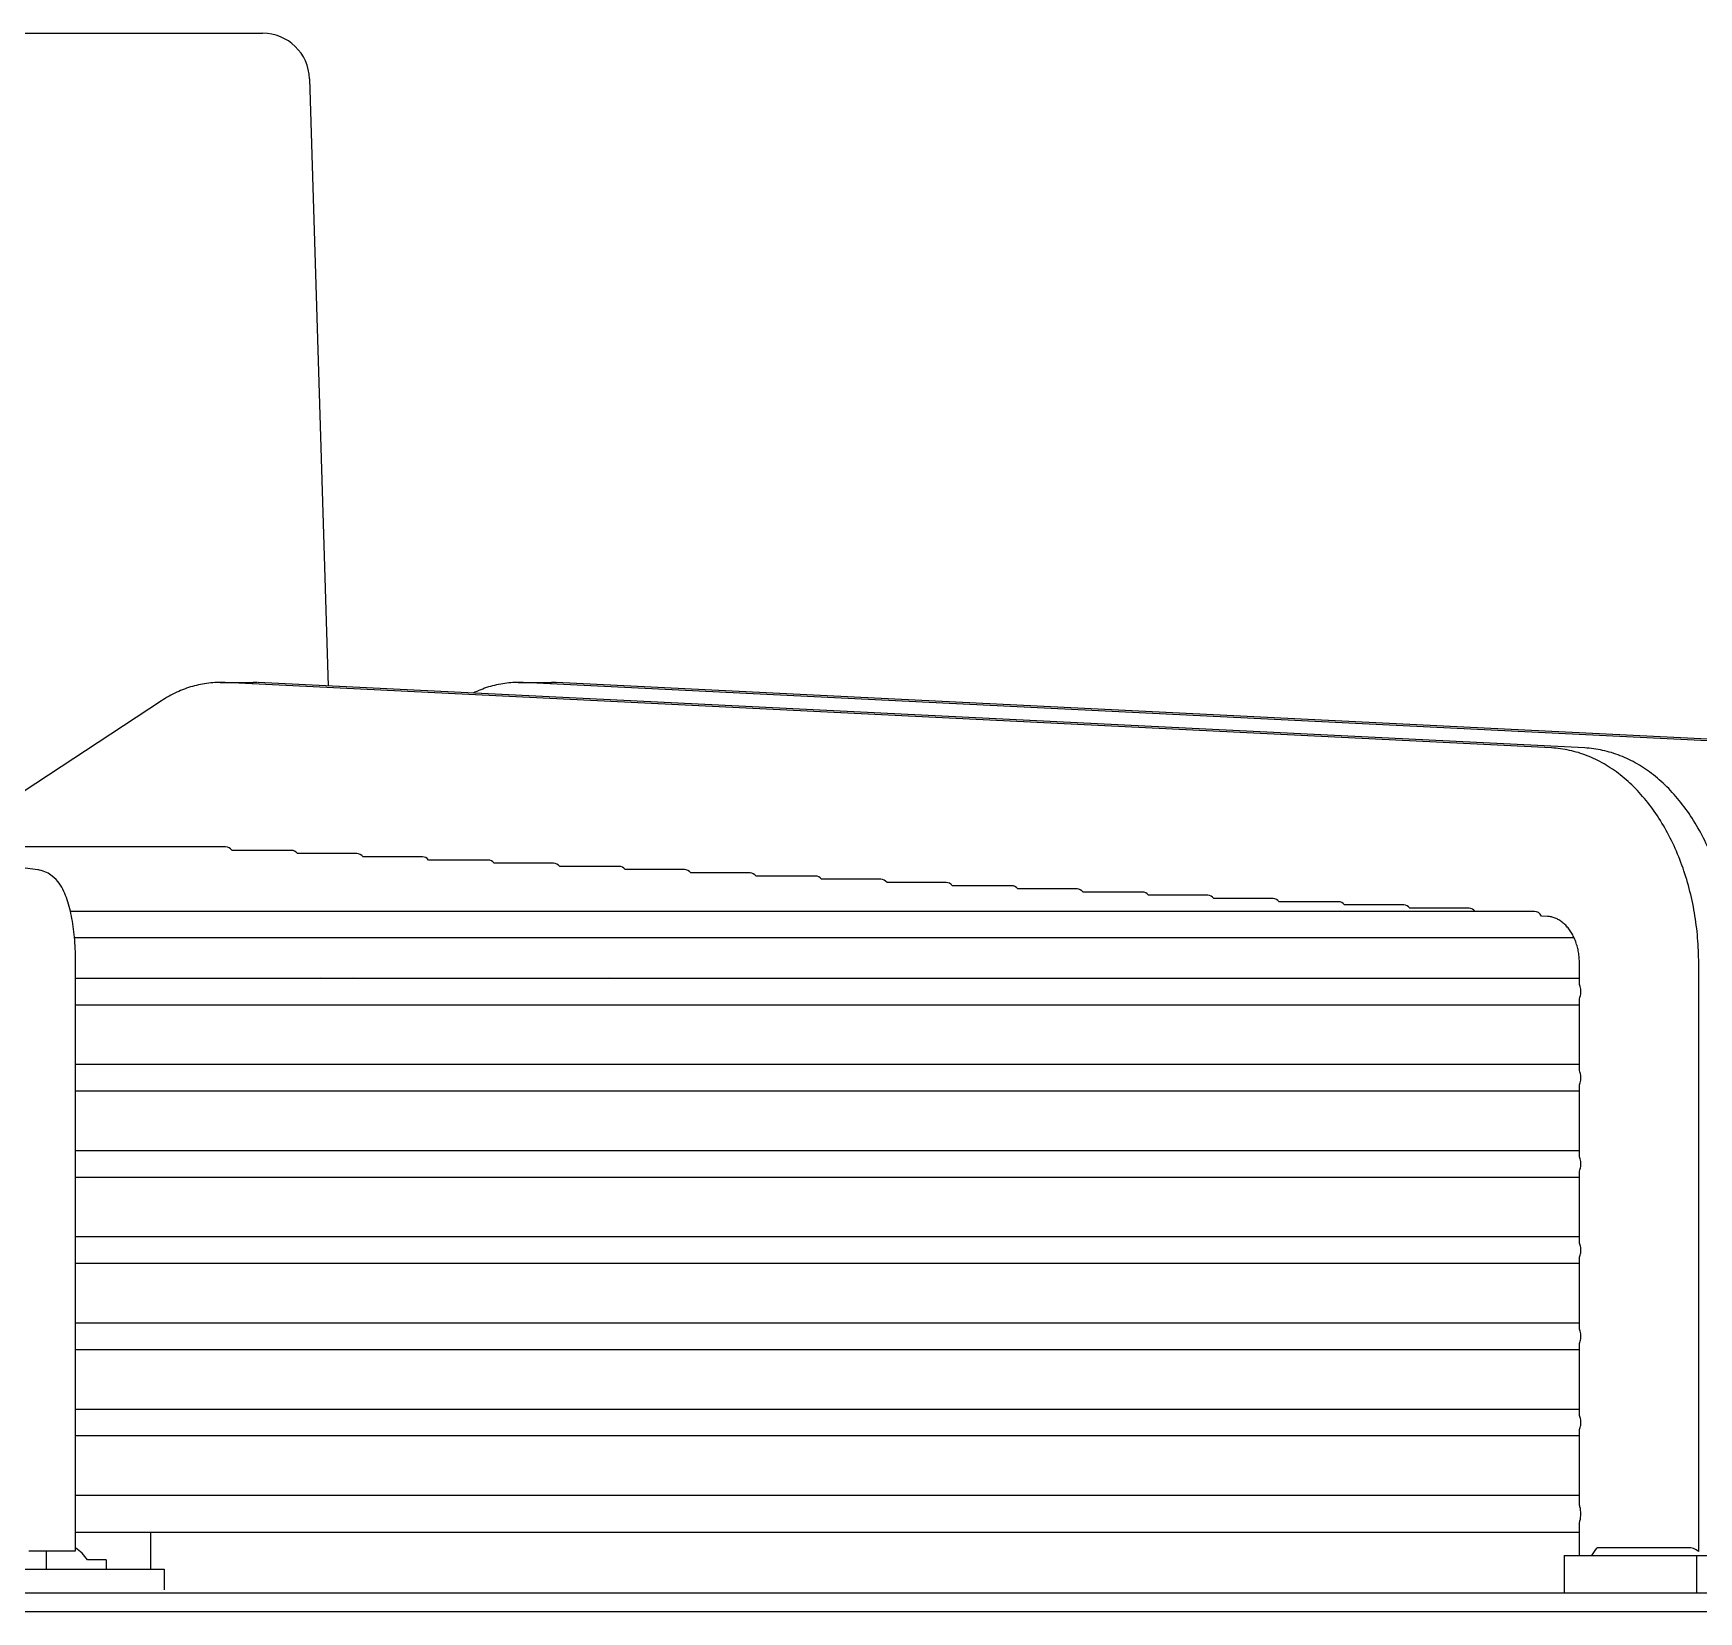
# Model space of a CAD drawing. Header units: millimetres. Extents: x 16200 to 32328, y 18593 to 29476.
# Drawn here: x 16947 to 16953.99, y 18984.06 to 18990.69 of the extents above; entities that cross this region are included whole.
import ezdxf

# ---------------------------------------------------------------- set-up
doc = ezdxf.new("R2010")
doc.units = ezdxf.units.MM
doc.header["$LTSCALE"] = 5
doc.layers.add('UNIT', color=6, linetype='Continuous')

msp = doc.modelspace()

# ---------------------------------------------------------------- linework, layer by layer
at = {"layer": 'UNIT'}
for p, q in [((16937.8804, 18990.6942), (16947.9598, 18990.6942)), ((16948.1565, 18990.5034), (16948.2344, 18987.9508)), ((16947.7813, 18987.9657), (16947.9205, 18987.9657)), ((16953.3764, 18987.6907), (16947.8016, 18987.9653)), ((16953.5156, 18987.6907), (16947.9408, 18987.9653)), ((16949.034, 18987.9657), (16949.1732, 18987.9657)), ((16954.6292, 18987.6907), (16949.0543, 18987.9653)), ((16954.7684, 18987.6907), (16949.1935, 18987.9653)), ((16947.5351, 18987.8889), (16946.5982, 18987.2749)), ((16947.0149, 18987.1783), (16944.9794, 18987.4529)), ((16947.8043, 18987.2749), (16946.2987, 18987.2749)), ((16948.0803, 18987.2601), (16947.8311, 18987.2601)), ((16948.3561, 18987.2466), (16948.106, 18987.2466)), ((16948.6317, 18987.2331), (16948.3818, 18987.2331)), ((16948.9072, 18987.2196), (16948.6574, 18987.2196)), ((16949.1825, 18987.2061), (16948.9329, 18987.2061)), ((16949.4578, 18987.1926), (16949.2082, 18987.1926)), ((16949.7329, 18987.1792), (16949.4834, 18987.1792)), ((16950.008, 18987.1657), (16949.7586, 18987.1657)), ((16950.283, 18987.1522), (16950.0337, 18987.1522)), ((16950.5579, 18987.1387), (16950.3086, 18987.1387)), ((16950.8328, 18987.1252), (16950.5835, 18987.1252)), ((16951.1076, 18987.1117), (16950.8584, 18987.1117)), ((16951.3823, 18987.0982), (16951.1332, 18987.0982)), ((16951.657, 18987.0847), (16951.4079, 18987.0847)), ((16951.9317, 18987.0712), (16951.6826, 18987.0712)), ((16952.2063, 18987.0577), (16951.9573, 18987.0577)), ((16952.4809, 18987.0442), (16952.2319, 18987.0442)), ((16952.7554, 18987.0307), (16952.5065, 18987.0307)), ((16953.0299, 18987.0172), (16952.781, 18987.0172)), ((16953.3044, 18987.0037), (16947.1521, 18987.0037)), ((16953.359, 18986.9824), (16953.3346, 18986.9836)), ((16947.1691, 18986.8935), (16953.4707, 18986.8935)), ((16947.1739, 18984.3163), (16947.1739, 18986.7856)), ((16953.4935, 18986.6965), (16953.4935, 18986.7856)), ((16953.9946, 18984.3128), (16953.9946, 18986.7856)), ((16953.4935, 18986.7218), (16947.1739, 18986.7218)), ((16947.4512, 18986.7232), (16947.4512, 18986.7218)), ((16948.2008, 18986.7232), (16948.1987, 18986.7218)), ((16948.34, 18986.7232), (16948.3379, 18986.7218)), ((16949.4194, 18986.7232), (16949.4165, 18986.7218)), ((16947.1739, 18986.6115), (16953.4935, 18986.6115)), ((16953.4935, 18986.3343), (16953.4935, 18986.6368)), ((16953.4935, 18986.3596), (16947.1739, 18986.3596)), ((16947.1739, 18986.2493), (16953.4935, 18986.2493)), ((16953.4935, 18985.9721), (16953.4935, 18986.2746)), ((16953.4935, 18985.9974), (16947.1739, 18985.9974)), ((16953.4935, 18985.6099), (16953.4935, 18985.9124)), ((16947.1739, 18985.8871), (16953.4935, 18985.8871)), ((16953.4935, 18985.6352), (16947.1739, 18985.6352)), ((16953.4935, 18985.2476), (16953.4935, 18985.5502)), ((16947.1739, 18985.5249), (16953.4935, 18985.5249)), ((16953.4935, 18985.2729), (16947.1739, 18985.2729)), ((16947.1739, 18985.1627), (16953.4935, 18985.1627)), ((16953.4935, 18984.8854), (16953.4935, 18985.188)), ((16953.4935, 18984.9107), (16947.1739, 18984.9107)), ((16947.1739, 18984.8005), (16953.4935, 18984.8005)), ((16953.4935, 18984.5074), (16953.4935, 18984.8258)), ((16953.4935, 18984.5485), (16947.1739, 18984.5485)), ((16953.4935, 18984.2966), (16953.4935, 18984.4362)), ((16947.1739, 18984.395), (16953.4935, 18984.395)), ((16947.4904, 18984.2395), (16947.4904, 18984.395)), ((16946.977, 18984.3163), (16947.1739, 18984.3163)), ((16947.0511, 18984.2395), (16947.0511, 18984.3163)), ((16953.4293, 18984.2966), (16955.6564, 18984.2966)), ((16953.4293, 18984.2966), (16953.4293, 18984.1391)), ((16953.9528, 18984.3294), (16953.5685, 18984.3294)), ((16953.986, 18984.2966), (16953.986, 18984.1391)), ((16938.2941, 18984.2395), (16947.5461, 18984.2395)), ((16947.3024, 18984.2789), (16947.2237, 18984.2789)), ((16947.3024, 18984.2789), (16947.3024, 18984.2395)), ((16947.5461, 18984.2395), (16947.5461, 18984.1529)), ((16926.05, 18984.1391), (16959.7902, 18984.1391)), ((16959.7902, 18984.0604), (16926.05, 18984.0604))]:
    msp.add_line(p, q, dxfattribs=at)
for centre, radius, start, end in [((16947.9598, 18990.4974), 0.1969, 1.74849, 90), ((16948.3067, 18986.73), 0.0787, 353.99009, 355.0051), ((16949.0941, 18986.73), 0.0787, 184.9949, 186.00991), ((16947.0367, 18984.1437), 0.2307, 35.84734, 53.50274)]:
    msp.add_arc(centre, radius, start, end, dxfattribs=at)
for centre, major_axis, ratio, start_param, end_param in [((16947.8043, 18987.2198), (0, -0.0551), 0.71258, 2.392275, 3.141678), ((16948.0803, 18987.205), (0, -0.0551), 0.712077, 2.426765, 3.141668), ((16948.3561, 18987.1915), (0, -0.0551), 0.711642, 2.426755, 3.141658), ((16948.6317, 18987.178), (0, -0.0551), 0.711261, 2.426745, 3.14165), ((16948.9072, 18987.1645), (0, -0.0551), 0.710927, 2.426738, 3.141643), ((16949.1825, 18987.151), (0, -0.0551), 0.710631, 2.426732, 3.141637), ((16949.4578, 18987.1375), (0, -0.0551), 0.710369, 2.426726, 3.141632), ((16949.7329, 18987.124), (0, -0.0551), 0.710135, 2.426721, 3.141628), ((16950.008, 18987.1105), (0, -0.0551), 0.709925, 2.426717, 3.141624), ((16950.283, 18987.097), (0, -0.0551), 0.709737, 2.426714, 3.141621), ((16950.5579, 18987.0835), (0, -0.0551), 0.709566, 2.426711, 3.141618), ((16950.8328, 18987.07), (0, -0.0551), 0.709412, 2.426708, 3.141616), ((16951.1076, 18987.0566), (0, -0.0551), 0.709272, 2.426706, 3.141614), ((16951.3823, 18987.0431), (0, -0.0551), 0.709144, 2.426704, 3.141612), ((16951.657, 18987.0296), (0, -0.0551), 0.709027, 2.426702, 3.14161), ((16951.9317, 18987.0161), (0, -0.0551), 0.708921, 2.426701, 3.141609), ((16952.2063, 18987.0026), (0, -0.0551), 0.708822, 2.426699, 3.141608), ((16952.4809, 18986.9891), (0, -0.0551), 0.708732, 2.426698, 3.141606), ((16952.7554, 18986.9756), (0, -0.0551), 0.708648, 2.426697, 3.141605), ((16953.0299, 18986.9621), (0, -0.0551), 0.708571, 2.426696, 3.141604), ((16953.3044, 18986.9486), (0, -0.0551), 0.708499, 2.259884, 3.141603), ((16949.3258, 18986.7872), (-0.0428, 0.0886), 0.23457, 2.259587, 2.282231), ((16952.5724, 18985.7052), (0, -1.969), 0.707107, 0.773616, 0.797181)]:
    msp.add_ellipse(centre, major_axis=major_axis, ratio=ratio, start_param=start_param, end_param=end_param, dxfattribs=at)
for points, knots in [([(16947.8016, 18987.9652), (16947.7787, 18987.9663), (16947.7557, 18987.9656), (16947.7329, 18987.9629), (16947.71, 18987.9602), (16947.6874, 18987.9557), (16947.665, 18987.9493), (16947.6426, 18987.9428), (16947.6205, 18987.9346), (16947.5987, 18987.9245), (16947.5771, 18987.9144), (16947.5557, 18987.9025), (16947.5351, 18987.889)], [0, 0, 0, 0, 0.250376, 0.250376, 0.250376, 0.500564, 0.500564, 0.500564, 0.750752, 0.750752, 0.750752, 1, 1, 1, 1]), ([(16949.0543, 18987.9652), (16949.0315, 18987.9663), (16949.0085, 18987.9656), (16948.9856, 18987.9629), (16948.9628, 18987.9602), (16948.9401, 18987.9557), (16948.9178, 18987.9493), (16948.8954, 18987.9428), (16948.8732, 18987.9346), (16948.8515, 18987.9245), (16948.8489, 18987.9233), (16948.8463, 18987.9221), (16948.8438, 18987.9208)], [0, 0, 0, 0, 0.2503763, 0.2503763, 0.2503763, 0.5005641, 0.5005641, 0.5005641, 0.7507518, 0.7507518, 0.7507518, 0.7802911, 0.7802911, 0.7802911, 0.7802911]), ([(16953.9946, 18986.7856), (16953.9946, 18986.8212), (16953.9931, 18986.8571), (16953.9901, 18986.8925), (16953.9871, 18986.9279), (16953.9827, 18986.9629), (16953.9768, 18986.9976), (16953.9709, 18987.0322), (16953.9635, 18987.0666), (16953.9547, 18987.1001), (16953.946, 18987.1335), (16953.9359, 18987.166), (16953.9244, 18987.1978), (16953.9129, 18987.2295), (16953.9, 18987.2605), (16953.8859, 18987.2901), (16953.8719, 18987.3198), (16953.8567, 18987.348), (16953.8403, 18987.3751), (16953.8238, 18987.4022), (16953.8062, 18987.428), (16953.7876, 18987.4522), (16953.7691, 18987.4763), (16953.7496, 18987.4988), (16953.7292, 18987.5196), (16953.7087, 18987.5405), (16953.6873, 18987.5598), (16953.6652, 18987.5771), (16953.6432, 18987.5944), (16953.6206, 18987.6098), (16953.5972, 18987.6234), (16953.5739, 18987.6369), (16953.5498, 18987.6485), (16953.5256, 18987.6581), (16953.5013, 18987.6676), (16953.4767, 18987.6751), (16953.4518, 18987.6805), (16953.4269, 18987.686), (16953.4015, 18987.6894), (16953.3764, 18987.6906)], [0, 0, 0, 0, 0.076921, 0.076921, 0.076921, 0.153842, 0.153842, 0.153842, 0.230763, 0.230763, 0.230763, 0.307684, 0.307684, 0.307684, 0.384605, 0.384605, 0.384605, 0.461526, 0.461526, 0.461526, 0.538447, 0.538447, 0.538447, 0.615368, 0.615368, 0.615368, 0.692289, 0.692289, 0.692289, 0.76921, 0.76921, 0.76921, 0.846132, 0.846132, 0.846132, 0.923053, 0.923053, 0.923053, 1, 1, 1, 1]), ([(16954.1338, 18986.7856), (16954.1338, 18986.8212), (16954.1323, 18986.8571), (16954.1293, 18986.8925), (16954.1263, 18986.9279), (16954.1219, 18986.9629), (16954.116, 18986.9976), (16954.1101, 18987.0322), (16954.1027, 18987.0666), (16954.0939, 18987.1001), (16954.0852, 18987.1335), (16954.0751, 18987.166), (16954.0636, 18987.1978), (16954.0521, 18987.2295), (16954.0392, 18987.2605), (16954.0251, 18987.2901), (16954.0111, 18987.3198), (16953.9959, 18987.348), (16953.9795, 18987.3751), (16953.963, 18987.4022), (16953.9454, 18987.428), (16953.9268, 18987.4522), (16953.9083, 18987.4763), (16953.8888, 18987.4988), (16953.8684, 18987.5196), (16953.8479, 18987.5405), (16953.8265, 18987.5598), (16953.8044, 18987.5771), (16953.7824, 18987.5944), (16953.7598, 18987.6098), (16953.7364, 18987.6234), (16953.7131, 18987.6369), (16953.689, 18987.6485), (16953.6648, 18987.6581), (16953.6405, 18987.6676), (16953.6159, 18987.6751), (16953.591, 18987.6805), (16953.5661, 18987.686), (16953.5407, 18987.6894), (16953.5156, 18987.6906)], [0, 0, 0, 0, 0.076921, 0.076921, 0.076921, 0.153842, 0.153842, 0.153842, 0.230763, 0.230763, 0.230763, 0.307684, 0.307684, 0.307684, 0.384605, 0.384605, 0.384605, 0.461526, 0.461526, 0.461526, 0.538447, 0.538447, 0.538447, 0.615368, 0.615368, 0.615368, 0.692289, 0.692289, 0.692289, 0.76921, 0.76921, 0.76921, 0.846132, 0.846132, 0.846132, 0.923053, 0.923053, 0.923053, 1, 1, 1, 1]), ([(16947.1739, 18986.7856), (16947.1739, 18986.8185), (16947.1726, 18986.8513), (16947.1674, 18986.9146), (16947.1635, 18986.9451), (16947.1531, 18987.0019), (16947.1467, 18987.0283), (16947.1301, 18987.0769), (16947.1206, 18987.0993), (16947.0968, 18987.132), (16947.0877, 18987.1425), (16947.0616, 18987.1629), (16947.0434, 18987.173), (16947.0193, 18987.1776), (16947.0171, 18987.178), (16947.0149, 18987.1783)], [1.570796, 1.570796, 1.570796, 1.570796, 1.877974, 1.877974, 2.185152, 2.185152, 2.49233, 2.49233, 2.799508, 2.799508, 2.940974, 2.940974, 3.091858, 3.091858, 3.106686, 3.106686, 3.106686, 3.106686]), ([(16953.4935, 18986.7856), (16953.4935, 18986.7934), (16953.4931, 18986.8011), (16953.4925, 18986.8088), (16953.4919, 18986.8165), (16953.4909, 18986.8242), (16953.4896, 18986.8317), (16953.4883, 18986.8392), (16953.4867, 18986.8466), (16953.4848, 18986.8539), (16953.4829, 18986.8612), (16953.4807, 18986.8683), (16953.4782, 18986.8752), (16953.4757, 18986.8821), (16953.4729, 18986.8888), (16953.4699, 18986.8952), (16953.4668, 18986.9016), (16953.4635, 18986.9078), (16953.4599, 18986.9137), (16953.4564, 18986.9196), (16953.4525, 18986.9252), (16953.4485, 18986.9304), (16953.4445, 18986.9357), (16953.4402, 18986.9406), (16953.4357, 18986.9452), (16953.4313, 18986.9497), (16953.4267, 18986.9539), (16953.4219, 18986.9576), (16953.4171, 18986.9614), (16953.4121, 18986.9648), (16953.407, 18986.9677), (16953.402, 18986.9707), (16953.3968, 18986.9732), (16953.3915, 18986.9753), (16953.3862, 18986.9773), (16953.3808, 18986.979), (16953.3754, 18986.9802), (16953.3699, 18986.9814), (16953.3645, 18986.9821), (16953.359, 18986.9824)], [0, 0, 0, 0, 0.076921, 0.076921, 0.076921, 0.153842, 0.153842, 0.153842, 0.230763, 0.230763, 0.230763, 0.307684, 0.307684, 0.307684, 0.384605, 0.384605, 0.384605, 0.461526, 0.461526, 0.461526, 0.538447, 0.538447, 0.538447, 0.615368, 0.615368, 0.615368, 0.692289, 0.692289, 0.692289, 0.76921, 0.76921, 0.76921, 0.846131, 0.846131, 0.846131, 0.923052, 0.923052, 0.923052, 1, 1, 1, 1]), ([(16953.4997, 18986.6666), (16953.4997, 18986.6734), (16953.4985, 18986.6814), (16953.4959, 18986.6906), (16953.4948, 18986.6936), (16953.4935, 18986.6965)], [-0.8301339, -0.8301339, -0.8301339, -0.8301339, -0.77833175, -0.77833175, -0.75461184, -0.75461184, -0.75461184, -0.75461184]), ([(16953.4935, 18986.6368), (16953.4948, 18986.6397), (16953.4959, 18986.6427), (16953.4985, 18986.6519), (16953.4997, 18986.6599), (16953.4997, 18986.6666)], [-0.07552205, -0.07552205, -0.07552205, -0.07552205, -0.05180215, -0.05180215, 0, 0, 0, 0]), ([(16953.4997, 18986.3044), (16953.4997, 18986.3112), (16953.4985, 18986.3192), (16953.4959, 18986.3284), (16953.4948, 18986.3314), (16953.4935, 18986.3343)], [-0.8301339, -0.8301339, -0.8301339, -0.8301339, -0.77833175, -0.77833175, -0.75461184, -0.75461184, -0.75461184, -0.75461184]), ([(16953.4935, 18986.2746), (16953.4948, 18986.2775), (16953.4959, 18986.2805), (16953.4985, 18986.2896), (16953.4997, 18986.2976), (16953.4997, 18986.3044)], [-0.07552205, -0.07552205, -0.07552205, -0.07552205, -0.05180215, -0.05180215, 0, 0, 0, 0]), ([(16953.4997, 18985.9422), (16953.4997, 18985.949), (16953.4985, 18985.957), (16953.4959, 18985.9662), (16953.4948, 18985.9692), (16953.4935, 18985.9721)], [0, 0, 0, 0, 0.05180215, 0.05180215, 0.07552205, 0.07552205, 0.07552205, 0.07552205]), ([(16953.4935, 18985.9124), (16953.4948, 18985.9153), (16953.4959, 18985.9183), (16953.4985, 18985.9274), (16953.4997, 18985.9354), (16953.4997, 18985.9422)], [0.75461184, 0.75461184, 0.75461184, 0.75461184, 0.77833175, 0.77833175, 0.8301339, 0.8301339, 0.8301339, 0.8301339]), ([(16953.4997, 18985.58), (16953.4997, 18985.5868), (16953.4985, 18985.5948), (16953.4959, 18985.604), (16953.4948, 18985.607), (16953.4935, 18985.6099)], [0, 0, 0, 0, 0.05180215, 0.05180215, 0.07552205, 0.07552205, 0.07552205, 0.07552205]), ([(16953.4935, 18985.5502), (16953.4948, 18985.5531), (16953.4959, 18985.5561), (16953.4985, 18985.5652), (16953.4997, 18985.5732), (16953.4997, 18985.58)], [0.75461184, 0.75461184, 0.75461184, 0.75461184, 0.77833175, 0.77833175, 0.8301339, 0.8301339, 0.8301339, 0.8301339]), ([(16953.4997, 18985.2178), (16953.4997, 18985.2246), (16953.4985, 18985.2326), (16953.4959, 18985.2418), (16953.4948, 18985.2448), (16953.4935, 18985.2476)], [0, 0, 0, 0, 0.05180215, 0.05180215, 0.07552205, 0.07552205, 0.07552205, 0.07552205]), ([(16953.4935, 18985.188), (16953.4948, 18985.1909), (16953.4959, 18985.1939), (16953.4985, 18985.203), (16953.4997, 18985.211), (16953.4997, 18985.2178)], [0.75461041, 0.75461041, 0.75461041, 0.75461041, 0.77830675, 0.77830675, 0.8301339, 0.8301339, 0.8301339, 0.8301339]), ([(16953.4997, 18984.8556), (16953.4997, 18984.8624), (16953.4985, 18984.8704), (16953.4959, 18984.8796), (16953.4948, 18984.8826), (16953.4935, 18984.8854)], [0, 0, 0, 0, 0.05180215, 0.05180215, 0.07552205, 0.07552205, 0.07552205, 0.07552205]), ([(16953.4935, 18984.8258), (16953.4948, 18984.8287), (16953.4959, 18984.8317), (16953.4985, 18984.8408), (16953.4997, 18984.8488), (16953.4997, 18984.8556)], [-0.07552205, -0.07552205, -0.07552205, -0.07552205, -0.05180215, -0.05180215, 0, 0, 0, 0]), ([(16953.4997, 18984.4718), (16953.4997, 18984.4812), (16953.4981, 18984.4924), (16953.4949, 18984.5032), (16953.4942, 18984.5053), (16953.4935, 18984.5074)], [-1.15626096, -1.15626096, -1.15626096, -1.15626096, -1.084108, -1.084108, -1.0671611, -1.0671611, -1.0671611, -1.0671611]), ([(16953.4935, 18984.4362), (16953.4942, 18984.4382), (16953.4949, 18984.4404), (16953.4981, 18984.4512), (16953.4997, 18984.4623), (16953.4997, 18984.4718)], [1.0671611, 1.0671611, 1.0671611, 1.0671611, 1.084108, 1.084108, 1.15626096, 1.15626096, 1.15626096, 1.15626096]), ([(16953.9946, 18984.3128), (16953.9876, 18984.3179), (16953.9803, 18984.3224), (16953.9692, 18984.3267), (16953.9657, 18984.3278), (16953.9605, 18984.3288), (16953.9589, 18984.329), (16953.9557, 18984.3293), (16953.9543, 18984.3294), (16953.9528, 18984.3294)], [-0.157362, -0.157362, -0.157362, -0.157362, -0.0724254, -0.0724254, -0.0336278, -0.0336278, -0.0157905, -0.0157905, 0, 0, 0, 0])]:
    msp.add_open_spline(points, degree=3, knots=knots, dxfattribs=at)
for points in [[(16947.9388, 18987.9653), (16947.9327, 18987.9656), (16947.9266, 18987.9657), (16947.9205, 18987.9657)], [(16949.1915, 18987.9653), (16949.1854, 18987.9656), (16949.1793, 18987.9657), (16949.1732, 18987.9657)]]:
    msp.add_open_spline(points, degree=3, dxfattribs=at)

doc.saveas('drawing.dxf')
